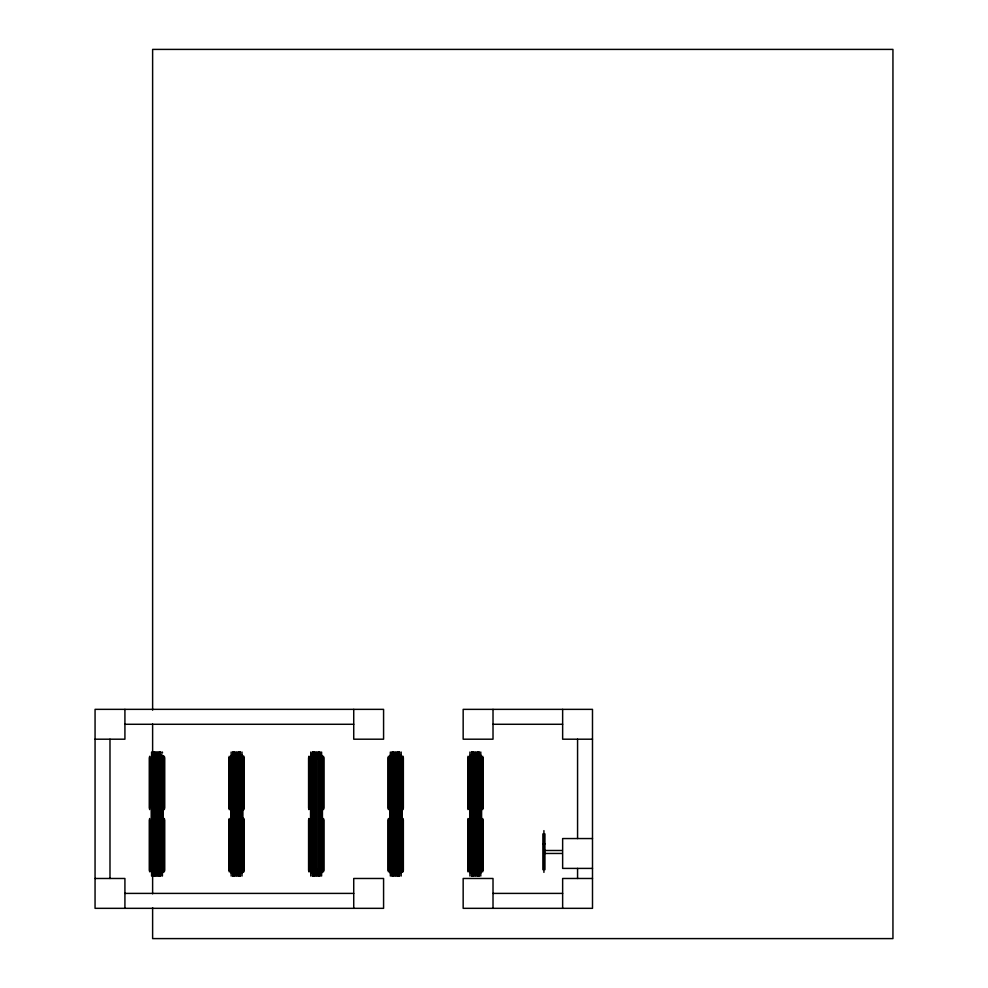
<?xml version="1.0" encoding="UTF-8"?>
<svg xmlns="http://www.w3.org/2000/svg" width="988" height="988" viewBox="0 0 988 988"><rect width="100%" height="100%" fill="white"/><g stroke="black" fill="none" stroke-linecap="round" stroke-linejoin="round"><path stroke-width="1.48" d="M161.056 872.861L161.056 755.227L163.267 756.326L163.267 871.762C159.673 873.367 154.894 873.38 151.362 871.762L151.362 756.326L152.226 755.227L154.918 755.227L155.054 876.233M237.466 755.499L231.81 755.227L230.945 756.326L230.945 871.762L231.81 872.861L237.466 872.589L237.453 755.227L241.912 755.227L242.85 756.326L242.85 871.762L240.652 872.861L240.652 755.227M240.652 872.861L237.466 872.589M320.236 755.227L311.405 755.227L310.541 756.326L310.541 871.762C314.073 873.38 318.852 873.367 322.434 871.762L322.434 756.326L320.236 755.227L320.236 872.861M399.819 872.861L390.989 872.861L390.124 871.762L390.124 756.326C393.656 754.709 398.436 754.721 402.03 756.326L402.03 871.762L399.819 872.861L399.819 755.227M479.415 755.227L470.572 755.227L469.72 756.326L469.72 871.762C473.252 873.38 478.019 873.367 481.613 871.762L481.613 756.326L479.415 755.227L479.415 872.861M154.968 758.241L155.647 756.981L154.955 756.252L152.868 757.006L153.572 758.253L154.869 757.932M239.961 757.191C240.38 759.426 237.688 756.499 238.688 758.216L240.072 758.204L240.763 756.944L238.676 756.228L237.997 757.487L238.688 758.216M240.084 757.796L239.812 757.104M312.751 758.253L312.047 757.006L312.739 756.265L314.826 756.981L314.135 758.241L312.751 758.253L312.961 757.314M313.184 757.944L314.011 757.216M314.826 756.981L313.369 758.117L312.047 757.006M318.531 757.845L319.643 757.29L319.667 758.204L318.272 758.216L317.58 756.969L319.655 756.215L320.347 756.944L319.667 758.204M320.347 756.944L318.902 758.092L317.58 756.969M392.335 758.253L391.643 757.524L392.322 756.265L394.41 756.981L393.73 758.241L392.335 758.253L392.335 757.351M397.88 757.821L399.251 758.204L399.942 756.944L397.855 756.228L397.164 757.487L397.868 758.216M471.918 757.351L471.931 758.253L473.314 758.241L474.005 756.981L471.918 756.265L471.227 757.524L471.931 758.253M473.314 757.821L472.141 757.166L472.733 757.957M152.905 871.206L153.597 869.959L154.98 869.946L155.684 871.194L153.609 871.935L152.905 871.206L153.819 870.169M154.177 870.082L154.029 870.947M160.427 870.91C160.797 868.761 157.71 871.255 159.945 870.934M159.08 870.601L160.402 870.354M234.576 870.836L234.576 869.946L233.18 869.959L232.501 871.206L234.588 871.922L235.268 870.675L234.576 869.946M239.528 870.934L238.713 869.922L240.8 870.638L240.109 871.898L238.022 871.181L238.713 869.922M240.109 870.799L239.479 870.033L238.676 870.724M313.208 871.107L312.776 870.366M318.741 871.07L318.297 869.922L320.384 870.638L319.704 871.898L318.309 871.898L317.617 871.181L318.297 869.922M319.692 870.799L319.692 869.909M392.582 870.169L392.792 870.947M393.372 870.934L393.743 869.946L392.36 869.959L391.668 871.206L393.755 871.922L394.447 870.675L393.743 869.946M393.323 870.095L393.669 870.947M397.201 871.181C403.487 867.588 394.669 873.923 399.276 869.909L399.967 870.638L399.288 871.898L397.201 871.181L397.892 869.922M472.066 870.971L473.215 870.23L474.042 871.194L473.351 871.922L471.264 871.206L471.943 869.959L473.338 869.946L474.042 871.194M477.735 870.86L477.476 869.922L478.859 869.909L479.563 871.157L477.488 871.898L476.784 870.65L477.476 869.922M478.859 869.909C478.735 872.812 476.994 868.909 476.784 871.181M163.267 871.762L162.736 872.663L162.736 755.425M242.85 871.762L242.319 872.663L242.319 755.425M322.434 871.762L321.915 872.663L321.915 755.425M402.03 871.762L401.499 872.663L401.499 755.425M481.613 871.762L481.094 872.663L481.094 755.425M155.647 756.981L154.746 758.018M159.179 757.216L159.723 757.932M160.525 757.401L160.105 758.043M233.242 757.253L233.168 758.253L234.551 758.241L235.243 756.981L233.156 756.265L232.464 757.006L233.168 758.253M233.588 758.092L233.378 757.166M237.984 756.969L240.072 757.685L240.763 756.944M313.011 758.043L312.838 757.253M318.358 757.216L318.272 758.216M394.41 756.981L393.718 757.722L392.421 757.253M397.855 757.475L399.238 757.45M473.054 757.141L472.931 758.08M477.537 757.216L478.451 757.895M478.723 757.191L478.612 757.981M154.98 869.946L154.61 870.934M233.279 870.267L233.304 870.971M234.452 870.23L234.354 871.033M312.739 870.761L313.727 870.095L314.863 871.194L312.788 871.935L312.084 870.687L312.776 869.959L314.159 869.946L314.863 871.194M314.073 870.947L314.159 869.946M397.855 870.724L399.016 870.28M471.264 871.206L473.388 870.601L472.215 870.897M152.881 757.524L153.56 756.265M158.401 756.969L160.476 756.215L161.18 757.475L160.488 758.204L159.105 758.216L158.401 756.969L159.92 757.932M158.401 757.487L159.093 756.228M160.488 758.204L161.18 756.944M232.464 757.524L233.156 756.265M235.243 756.981L233.588 757.944M237.997 757.487L238.676 756.228M312.047 757.524L312.801 751.856M317.58 757.487L318.26 756.228M391.643 757.524L392.322 756.265M397.164 757.487L397.855 756.228M399.942 756.944L399.029 757.981M471.227 757.524L471.918 756.265M473.314 758.241L474.005 756.981M476.747 756.969L478.834 756.215L479.526 756.944L478.834 758.204L477.451 758.216L476.747 756.969L478.266 757.932M476.759 757.487L477.439 756.228M478.834 758.204L479.526 756.944M155.684 870.675L154.993 871.922M158.438 870.65L159.13 869.922L161.205 870.638L160.525 871.898L159.142 871.898L158.438 870.65L159.142 871.898M158.438 871.181L159.13 869.922M160.525 871.898L161.205 870.638M232.501 871.206L233.576 870.107L234.613 870.601M234.588 871.922L235.268 870.675M238.022 871.181L240.158 870.687M240.109 871.898L240.8 870.638M312.084 871.206L312.776 869.959M314.172 871.922L314.863 870.675M317.617 871.181L318.692 870.082M319.704 871.898L320.384 870.638M391.668 871.206L392.36 869.959M394.447 870.675L393.755 871.922M399.288 871.898L399.967 870.638M473.351 871.922L474.03 870.675M478.871 871.898L479.563 870.638M397.954 757.376L399.127 757.339M472.005 757.413L472.882 757.24M238.8 870.391L239.479 870.193M312.863 870.416L313.9 870.305M399.066 870.996L399.164 870.193M473.116 871.033L473.338 869.946M478.649 870.836L478.748 870.193M154.733 757.858L153.523 757.475M159.488 757.067L159.056 757.71M233.378 757.314L234.601 757.71M239.849 757.833L238.701 757.673M399.029 757.833L397.979 757.771M154.61 871.095L155.042 870.564L153.992 870.267M160.13 871.058L160.513 869.909M233.403 870.329L234.317 870.305M239.886 870.836L238.676 870.564M313.949 870.873L312.788 870.712M313.776 871.095L314.209 870.564L312.776 870.477M154.573 757.92L153.832 758.043M233.538 757.253L234.588 757.586L233.971 758.117M398.893 870.897L397.843 870.564M233.156 756.783L235.243 757.5M152.868 757.006L154.955 757.722M160.488 757.685L159.105 758.216M397.855 756.746L399.942 757.475M314.172 757.438L312.702 757.586M318.272 757.697L319.667 757.685M471.918 756.783L474.005 757.5M397.164 756.969L399.251 758.204M473.314 757.722L471.227 757.006M477.402 757.438L478.834 757.685M153.72 870.971L154.993 870.465L155.684 871.194M159.13 870.44L161.217 871.157M159.13 871.379L160.525 871.367M318.297 870.44L320.384 871.157M232.501 870.687L234.576 871.404M238.022 870.65L240.109 871.367M392.36 870.477L394.447 871.194M397.892 870.44L399.979 871.157M312.084 870.687L314.172 871.404M317.605 870.65L319.692 871.367M471.906 870.761L473.388 870.724M477.476 870.44L479.563 871.157M397.201 870.65L399.288 871.367M471.264 870.687L473.338 871.404M476.784 870.65L478.871 871.367M124.92 724.278L353.729 724.278M493.012 724.278L562.641 724.278M95.07 739.197L124.92 739.197L124.92 709.359M592.491 739.197L562.641 739.197L562.641 709.359M155.338 872.861L155.338 755.227L161.056 755.227M592.491 838.553L562.641 838.553L562.641 868.403L592.491 868.403M542.881 843.875L544.944 843.875M544.363 850.495L562.271 850.495M544.363 853.459L562.271 853.459M95.07 878.48L124.92 878.48L124.92 908.33M592.491 878.48L562.641 878.48L562.641 908.33M124.92 893.399L353.729 893.399M493.012 893.399L562.641 893.399M393.323 870.255L392.31 870.477L392.792 871.107M318.741 870.91L319.569 870.193M159.747 870.934L159.08 870.564M392.594 757.882L393.459 757.302M239.676 870.058L240.8 871.157M391.668 870.687L392.372 871.935M235.28 871.194L233.18 869.959M152.905 870.687L153.609 871.935M479.526 757.475L478.834 756.215M394.41 757.5L393.718 756.252M391.631 757.006L392.335 757.734M320.359 757.475L319.655 756.215M314.826 757.5L314.122 756.252M240.763 757.475L240.072 756.215M232.464 757.006L234.551 758.241M161.18 757.475L160.476 756.215M155.647 757.5L154.955 756.252M469.72 871.762L470.177 872.663L470.177 755.425M390.124 871.762L390.593 872.663L390.593 755.425M310.541 871.762L310.998 872.663L310.998 755.425M230.945 871.762L231.414 872.663L231.414 755.425M151.362 871.762L151.831 872.663L151.831 755.425M392.285 757.586L393.73 758.241M577.572 739.197L577.572 838.553M577.572 868.403L577.572 878.48M544.944 833.872L544.944 869.699M543.919 830.624L543.919 872.379M542.881 833.872L542.881 869.699M493.012 709.359L493.012 739.197L463.162 739.197L463.162 709.359L592.491 709.359L592.504 908.33L463.162 908.33L463.162 878.48L493.012 878.48L493.012 908.33M482.947 757.598L482.947 808.27M482.947 819.818L482.947 870.502M482.749 756.289L482.749 809.567M482.749 818.521L482.749 871.799M480.786 752.029L480.786 813.828M480.786 814.26L480.786 876.06M480.674 755.227L480.674 872.861M479.155 751.856L479.155 754.98M479.155 872.071L479.155 876.233M478.995 755.227L478.995 872.861M478.723 751.856L478.723 754.98M478.723 872.071L478.723 876.233M477.982 755.227L477.982 872.861M477.71 751.856L477.71 756.326M477.71 871.762L477.71 876.233M477.562 755.227L477.562 872.861M477.29 751.856L477.29 756.326M477.29 871.762L477.29 876.233M476.216 755.227L476.216 872.861M475.944 751.856L475.944 756.326M475.944 871.762L475.944 876.233M475.03 755.227L475.03 872.861M474.759 751.856L474.759 756.326M474.759 871.762L474.759 876.233M473.684 755.227L473.684 872.861M473.413 751.856L473.413 754.98M473.413 872.071L473.413 876.233M473.264 755.227L473.264 872.861M472.993 751.856L472.993 754.98M472.993 872.071L472.993 876.233M472.264 755.227L472.264 872.861M471.98 751.856L471.98 754.98M471.98 871.762L471.98 876.233M471.832 755.227L471.832 872.861M471.548 751.856L471.548 754.98M471.548 871.762L471.548 876.233M470.572 755.227L470.572 872.861M469.918 752.029L469.918 756.166M469.918 767.478L469.918 790.931M469.918 837.157L469.918 860.61M469.918 871.922L469.918 876.06M468.769 756.475L468.769 764.23M468.769 773.53L468.769 792.327M468.769 801.639L468.769 809.382M468.769 818.706L468.769 826.45M468.769 835.762L468.769 854.558M468.769 863.858L468.769 871.614M468.596 757.598L468.596 758.451M468.596 807.406L468.596 808.27M468.596 819.818L468.596 820.682M468.596 869.638L468.596 870.502M467.954 756.289L467.954 809.567M467.954 818.521L467.954 871.799M467.756 757.598L467.756 808.27M467.756 819.818L467.756 870.502M403.363 757.598L403.363 808.27M403.363 819.818L403.363 870.502M403.166 756.289L403.166 809.567M403.166 818.521L403.166 871.799M401.19 752.029L401.19 756.166M401.19 871.922L401.19 876.06M401.091 755.227L401.091 872.861M399.56 751.856L399.56 756.018M399.56 872.071L399.56 876.233M399.399 755.227L399.399 872.861M399.14 751.856L399.14 756.018M399.14 872.071L399.14 876.233M398.399 755.227L398.399 872.861M398.127 751.856L398.127 754.98M398.127 872.071L398.127 876.233M397.979 755.227L397.979 872.861M397.707 751.856L397.707 754.98M397.707 872.071L397.707 876.233M396.62 755.227L396.62 872.861M396.361 751.856L396.361 756.326M396.361 871.762L396.361 876.233M395.447 755.227L395.447 872.861M395.175 751.856L395.175 756.326M395.175 871.762L395.175 876.233M394.101 755.227L394.101 872.861M393.817 751.856L393.817 876.233M393.681 755.227L393.681 872.861M393.397 751.856L393.397 756.326M393.397 871.762L393.397 876.233M392.668 755.227L392.668 872.861M392.384 751.856L392.384 754.98M392.248 755.227L392.384 876.233M391.964 751.856L391.964 754.98M391.964 872.071L391.964 876.233M390.989 755.227L390.989 872.861M390.334 752.029L390.334 813.828M390.334 814.26L390.334 876.06M389.692 755.437L389.692 756.376M389.692 809.493L389.692 810.419M389.692 817.669L389.692 818.607M389.692 871.712L389.692 872.651M388.37 756.289L388.37 809.567M388.37 818.521L388.37 871.799M388.161 757.598L388.161 808.27M388.161 819.818L388.161 870.502M353.729 709.359L353.729 739.197L383.579 739.197L383.579 709.359L95.07 709.347L95.058 908.33L383.579 908.33L383.579 878.48L353.729 878.48L353.729 908.33M323.78 757.598L323.78 808.27M323.78 819.818L323.78 870.502M323.57 756.289L323.57 809.567M323.57 818.521L323.57 871.799M322.755 808.48L322.755 809.382M322.755 870.712L322.755 871.614M321.606 752.029L321.606 876.06M319.976 751.856L319.976 754.98M319.816 755.227L319.976 876.233M319.556 751.856L319.556 756.018M319.556 871.762L319.556 876.233M318.803 755.227L318.803 872.861M318.544 751.856L318.544 876.233M318.124 751.856L318.124 756.018M318.124 872.071L318.124 876.233M317.037 755.227L317.037 872.861M316.765 751.856L316.765 756.326M316.765 871.762L316.765 876.233M315.864 755.227L315.864 872.861M315.592 751.856L315.592 754.98M315.592 871.762L315.592 876.233M314.517 755.227L314.517 872.861M314.233 751.856L314.233 754.98M314.233 872.071L314.233 876.233M314.098 755.227L314.098 872.861M313.814 751.856L313.814 754.98M313.814 872.071L313.814 876.233M313.085 755.227L313.085 872.861M312.801 871.762L312.801 876.233M312.665 755.227L312.665 872.861M312.381 751.856L312.381 756.326M312.381 871.762L312.381 876.233M311.405 755.227L311.405 872.861M310.751 752.029L310.751 756.166M310.751 871.922L310.751 876.06M309.59 756.475L309.59 760.019M309.59 773.53L309.59 792.327M309.59 805.838L309.59 809.382M309.59 818.706L309.59 822.251M309.59 835.762L309.59 854.558M309.59 868.069L309.59 871.614M309.417 757.598L309.417 758.451M309.417 807.406L309.417 808.27M309.417 819.818L309.417 820.682M309.417 869.638L309.417 870.502M308.775 756.289L308.775 809.567M308.775 818.521L308.775 871.799M308.577 757.598L308.577 808.27M308.577 819.818L308.577 870.502M244.184 757.598L244.184 808.27M244.184 819.818L244.184 870.502M243.987 756.289L243.987 809.567M243.987 818.521L243.987 871.799M242.665 755.437L242.665 756.376M242.665 809.493L242.665 810.419M242.665 817.669L242.665 818.607M242.665 871.712L242.665 872.651M242.023 752.029L242.023 756.166M242.023 871.922L242.023 876.06M241.912 755.227L241.912 872.861M240.393 751.856L240.393 756.018M240.393 872.071L240.393 876.233M240.232 755.227L240.232 872.861M239.961 751.856L239.961 756.018M239.961 872.071L239.961 876.233M239.22 755.227L239.22 872.861M238.948 751.856L238.948 754.98M238.948 871.762L238.948 876.233M238.8 755.227L238.8 872.861M238.528 751.856L238.528 754.98M238.528 871.762L238.528 876.233M237.453 755.227L237.453 872.861M237.182 751.856L237.182 756.326M237.182 871.762L237.182 876.233M236.268 755.227L236.268 872.861M235.996 751.856L235.996 756.326M235.996 871.762L235.996 876.233M234.922 755.227L234.922 872.861M234.65 751.856L234.65 756.018M234.65 872.071L234.65 876.233M234.502 755.227L234.502 872.861M234.23 751.856L234.23 756.018M234.23 872.071L234.23 876.233M233.501 755.227L233.501 872.861M233.217 751.856L233.217 754.98M233.217 872.071L233.217 876.233M233.069 755.227L233.069 872.861M232.785 751.856L232.785 754.98M232.785 872.071L232.785 876.233M231.81 755.227L231.81 872.861M231.155 752.029L231.155 813.828M231.155 814.26L231.155 876.06M230.513 809.493L230.513 810.419M230.513 871.712L230.513 872.651M229.191 756.289L229.191 809.567M229.191 818.521L229.191 871.799M228.994 757.598L228.994 808.27M228.994 819.818L228.994 870.502M164.601 757.598L164.601 808.27M164.601 819.818L164.601 870.502M164.403 756.289L164.403 809.567M164.403 818.521L164.403 871.799M163.588 756.475L163.588 764.23M163.588 773.53L163.588 792.327M163.588 801.639L163.588 809.382M163.588 818.706L163.588 826.45M163.588 835.762L163.588 854.558M163.588 863.858L163.588 871.614M162.427 752.029L162.427 753.078M162.427 871.922L162.427 876.06M162.328 755.227L162.328 872.861M160.797 751.856L160.797 754.98M160.797 871.762L160.797 876.233M160.636 755.227L160.636 872.861M160.377 751.856L160.377 756.018M160.377 871.762L160.377 876.233M159.636 755.227L159.636 872.861M159.364 751.856L159.364 756.018M159.364 872.071L159.364 876.233M159.216 755.227L159.216 872.861M158.945 751.856L158.945 756.018M158.945 872.071L158.945 876.233M157.858 755.227L157.858 872.861M157.598 751.856L157.598 756.326M157.598 871.762L157.598 876.233M156.684 755.227L156.684 872.861M156.413 751.856L156.413 754.98M156.413 871.762L156.413 876.233M155.054 751.856L155.054 754.98M154.918 755.227L154.918 872.861M154.634 751.856L154.634 754.98M154.634 872.071L154.634 876.233M153.906 755.227L153.906 872.861M153.622 751.856L153.622 876.233M153.202 751.856L153.202 756.018M153.202 872.071L153.202 876.233M152.621 710.125L152.621 49.4L892.942 49.4L892.942 938.6L152.621 938.6L152.621 907.725M152.621 724.019L152.621 751.806M152.621 875.306L152.621 893.831M152.226 755.227L152.226 872.861M151.572 752.029L151.572 813.828M151.572 814.26L151.572 876.06M149.608 756.289L149.608 809.567M149.608 818.521L149.608 871.799M149.398 757.598L149.398 808.27M149.398 819.818L149.398 870.502M109.989 739.197L109.989 878.48M153.795 871.824A1.939 1.173 -0.4 0 1 152.708 870.02A1.939 1.173 -0.4 0 1 155.882 869.996A1.939 1.173 -0.4 0 1 154.807 871.811M153.795 871.663A1.939 1.173 -0.4 0 1 152.708 869.86A1.939 1.173 -0.4 0 1 155.882 869.835A1.939 1.173 -0.4 0 1 154.807 871.663M160.76 756.45A1.939 1.186 -0.4 0 1 160.908 758.438A1.939 1.186 -0.4 0 1 157.882 757.697A1.939 1.186 -0.4 0 1 160.291 756.326M154.758 756.363A1.939 1.186 -0.4 0 1 155.857 758.179A1.939 1.186 -0.4 0 1 152.683 758.204A1.939 1.186 -0.4 0 1 153.758 756.376M239.368 756.289A1.939 1.186 -0.4 0 1 241.208 757.87A1.939 1.186 -0.4 0 1 238.133 758.389A1.939 1.186 -0.4 0 1 238.404 756.462M318.963 756.289A1.939 1.186 -0.4 0 1 320.73 757.969A1.939 1.186 -0.4 0 1 317.481 758.253A1.939 1.186 -0.4 0 1 318.457 756.339M313.937 756.363A1.939 1.186 -0.4 0 1 315.036 758.179A1.939 1.186 -0.4 0 1 311.85 758.204A1.939 1.186 -0.4 0 1 312.937 756.376M392.569 871.824A1.939 1.173 -0.4 0 1 391.47 870.02A1.939 1.173 -0.4 0 1 394.644 869.996A1.939 1.173 -0.4 0 1 393.57 871.811M392.557 871.663A1.939 1.173 -0.4 0 1 391.47 869.86A1.939 1.173 -0.4 0 1 394.644 869.835A1.939 1.173 -0.4 0 1 393.57 871.663M393.52 756.363A1.939 1.186 -0.4 0 1 394.62 758.179A1.939 1.186 -0.4 0 1 391.446 758.204A1.939 1.186 -0.4 0 1 392.52 756.376M478.13 756.289A1.939 1.186 -0.4 0 1 479.896 757.969A1.939 1.186 -0.4 0 1 476.661 758.253A1.939 1.186 -0.4 0 1 477.636 756.339M158.451 871.49A1.939 1.173 -0.4 0 0 161.699 870.934A1.939 1.173 -0.4 0 0 159.315 869.514A1.939 1.173 -0.4 0 0 158.451 871.49M158.451 871.33A1.939 1.173 -0.4 0 0 161.699 870.786A1.939 1.173 -0.4 0 0 159.315 869.354A1.939 1.173 -0.4 0 0 158.451 871.33M238.046 871.49A1.939 1.173 -0.4 0 0 241.282 870.934A1.939 1.173 -0.4 0 0 238.898 869.514A1.939 1.173 -0.4 0 0 238.046 871.49M238.046 871.33A1.939 1.173 -0.4 0 0 241.282 870.786A1.939 1.173 -0.4 0 0 238.898 869.354A1.939 1.173 -0.4 0 0 238.046 871.33M232.513 871.527A1.939 1.173 -0.4 0 0 235.762 870.971A1.939 1.173 -0.4 0 0 233.378 869.551A1.939 1.173 -0.4 0 0 232.513 871.527M232.513 871.367A1.939 1.173 -0.4 0 0 235.762 870.811A1.939 1.173 -0.4 0 0 233.378 869.391A1.939 1.173 -0.4 0 0 232.513 871.367M232.884 758.537A1.939 1.186 -0.4 0 0 235.786 757.5A1.939 1.186 -0.4 0 0 232.872 756.499A1.939 1.186 -0.4 0 0 232.884 758.537M317.63 871.49A1.939 1.173 -0.4 0 0 320.878 870.934A1.939 1.173 -0.4 0 0 318.494 869.514A1.939 1.173 -0.4 0 0 317.63 871.49M317.63 871.33A1.939 1.173 -0.4 0 0 320.865 870.786A1.939 1.173 -0.4 0 0 318.482 869.354A1.939 1.173 -0.4 0 0 317.63 871.33M312.109 871.527A1.939 1.173 -0.4 0 0 315.345 870.971A1.939 1.173 -0.4 0 0 312.961 869.551A1.939 1.173 -0.4 0 0 312.109 871.527M312.109 871.367A1.939 1.173 -0.4 0 0 315.345 870.811A1.939 1.173 -0.4 0 0 312.961 869.391A1.939 1.173 -0.4 0 0 312.109 871.367M397.213 871.49A1.939 1.173 -0.4 0 0 400.461 870.934A1.939 1.173 -0.4 0 0 398.078 869.514A1.939 1.173 -0.4 0 0 397.213 871.49M397.213 871.33A1.939 1.173 -0.4 0 0 400.461 870.786A1.939 1.173 -0.4 0 0 398.078 869.354A1.939 1.173 -0.4 0 0 397.213 871.33M397.188 758.327A1.939 1.186 -0.4 0 0 400.424 757.771A1.939 1.186 -0.4 0 0 398.041 756.339A1.939 1.186 -0.4 0 0 397.188 758.327M476.809 871.49A1.939 1.173 -0.4 0 0 480.045 870.934A1.939 1.173 -0.4 0 0 477.661 869.514A1.939 1.173 -0.4 0 0 476.809 871.49M476.809 871.33A1.939 1.173 -0.4 0 0 480.045 870.786A1.939 1.173 -0.4 0 0 477.661 869.354A1.939 1.173 -0.4 0 0 476.809 871.33M471.276 871.527A1.939 1.173 -0.4 0 0 474.524 870.971A1.939 1.173 -0.4 0 0 472.141 869.551A1.939 1.173 -0.4 0 0 471.276 871.527M471.276 871.367A1.939 1.173 -0.4 0 0 474.524 870.811A1.939 1.173 -0.4 0 0 472.141 869.391A1.939 1.173 -0.4 0 0 471.276 871.367M471.251 758.352A1.939 1.186 -0.4 0 0 474.487 757.808A1.939 1.186 -0.4 0 0 472.103 756.376A1.939 1.186 -0.4 0 0 471.251 758.352"/></g></svg>
